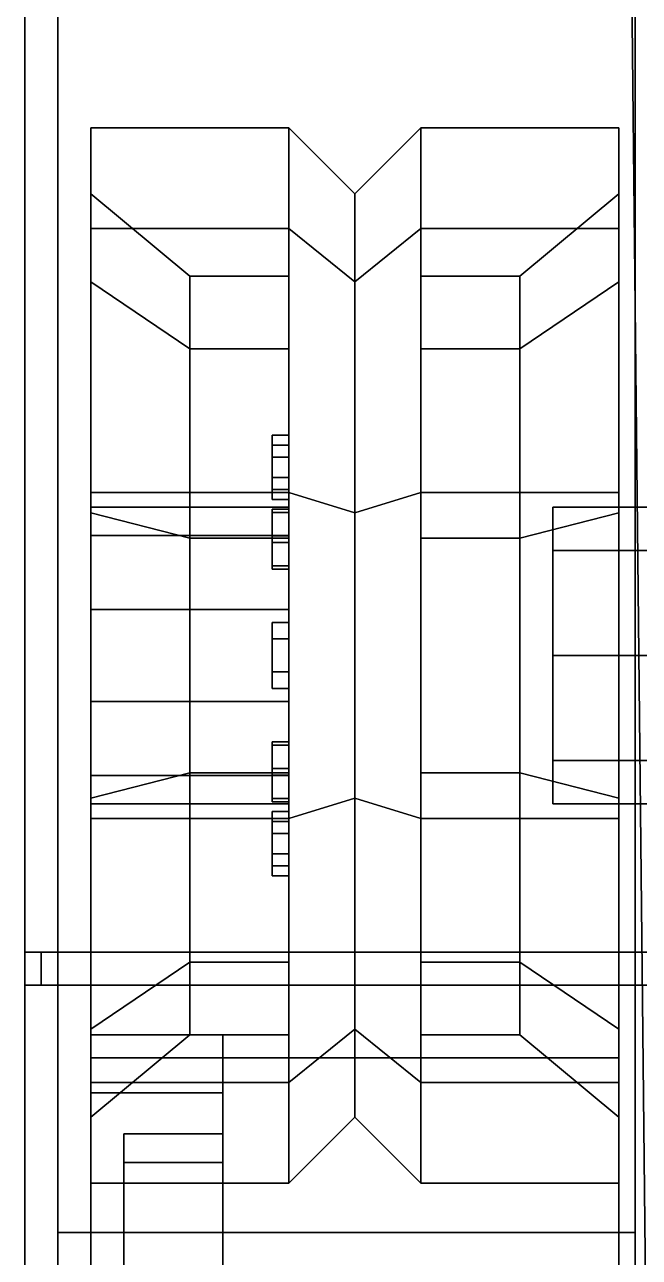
# Model space of a CAD drawing. Header units: millimetres. Extents: x -1.42 to 1.42, y -2.5 to 7.36.
# Drawn here: x -1.42 to -1.047, y -1.055 to -0.307 of the extents above; entities that cross this region are included whole.
import ezdxf

# ---------------------------------------------------------------- set-up
doc = ezdxf.new("R2010")
doc.units = ezdxf.units.MM
doc.header["$MEASUREMENT"] = 0
for name, color, linetype in [('f2', 5, 'Continuous'), ('suspension', 5, 'Continuous'), ('tracks', 3, 'Continuous'), ('wheels', 2, 'Continuous')]:
    doc.layers.add(name, color=color, linetype=linetype)

msp = doc.modelspace()

# ---------------------------------------------------------------- linework, layer by layer
for points in [[(-0.9312844036697263, -2.35, 0.9500000000000001), (-1.060000000000001, 0.46, 1.56), (-1.022311973888157, 1.759872765340634, 1.381391528426478), (-0.9312844036697259, 1.79, 0.9500000000000001)], [(-1.060000000000001, 0.46, 1.56), (-0.66, -0.65, 1.56), (0.66, -0.65, 1.56), (1.060000000000001, 0.46, 1.56)], [(-1.060000000000001, 0.46, 1.56), (-0.9312844036697259, -2.35, 0.9500000000000001), (-0.9908256233287808, -2.350000000000001, 1.232173606210303), (-1.041009174311928, -1.339999999999999, 1.47)], [(-1.060000000000001, 0.46, 1.56), (-1.041009174311928, -1.339999999999999, 1.47), (-0.67, -1.34, 1.56)], [(-1.06000000000007, 0.4599999999999306, 1.56), (-0.6700000000000013, -1.340000000000033, 1.559999999999991), (-0.66, -1.3, 1.56), (-0.66, -0.6500000000000011, 1.56)]]:
    msp.add_3dface(points)
at = {"layer": 'f2'}
for points in [[(-1.42, 2.18, 1.27), (-1.42, -2.140000000000001, 1.27), (-1.42, -2.12, 1.23), (-1.42, 2.16, 1.23)], [(-0.9988073394495441, -0.2599999999999999, 1.27), (-0.9988073394495423, -0.8699999999999999, 1.27), (-1.420000000000001, -0.8699999999999999, 1.27), (-1.42, -0.2600000000000001, 1.27)], [(-1.41, -0.8900000000000001, 1.29), (-1.42, -0.8900000000000001, 1.27), (-1.42, -0.8699999999999999, 1.27), (-1.41, -0.8699999999999999, 1.29)], [(-1.41, -0.8699999999999999, 1.29), (-1.42, -0.8699999999999999, 1.27), (-0.9988073394495423, -0.8699999999999999, 1.27), (-1.022018348623857, -0.8699999999999997, 1.38)], [(-1.022018348623857, -0.8699999999999997, 1.38), (-1.022018348623857, -0.8900000000000001, 1.38), (-1.41, -0.8900000000000001, 1.29), (-1.41, -0.8699999999999999, 1.29)], [(-0.9988073394495441, -0.8899999999999999, 1.27), (-0.9988073394495423, -1.51, 1.27), (-1.420000000000001, -1.51, 1.27), (-1.42, -0.8900000000000001, 1.27)], [(-1.022018348623857, -0.8900000000000001, 1.38), (-0.9988073394495441, -0.8899999999999999, 1.27), (-1.42, -0.8900000000000001, 1.27), (-1.41, -0.8900000000000001, 1.29)]]:
    msp.add_3dface(points, dxfattribs=at)
at = {"layer": 'suspension'}
for points in [[(-1.03, -0.5999999999999993, 0.3999999999999999), (-1.03, -0.6263603896932103, 0.3363603896932106), (-1.099999999999999, -0.6263603896932103, 0.3363603896932106), (-1.099999999999999, -0.5999999999999993, 0.3999999999999999)], [(-1.03, -0.6263603896932103, 0.4636396103067892), (-1.03, -0.5999999999999993, 0.3999999999999999), (-1.099999999999999, -0.5999999999999993, 0.3999999999999999), (-1.099999999999999, -0.6263603896932103, 0.4636396103067892)], [(-1.03, -0.6263603896932103, 0.3363603896932108), (-0.9799999999999993, -0.6899999999999996, 0.3099999999999999), (-1.099999999999999, -0.6899999999999996, 0.3099999999999999), (-1.099999999999999, -0.6263603896932103, 0.3363603896932106)], [(-1.03, -0.6899999999999996, 0.49), (-1.03, -0.6263603896932103, 0.4636396103067892), (-1.099999999999999, -0.6263603896932103, 0.4636396103067892), (-1.099999999999999, -0.6899999999999996, 0.4899999999999999)], [(-0.9799999999999993, -0.6899999999999996, 0.3099999999999999), (-0.9799999999999994, -0.7536396103067889, 0.3363603896932106), (-1.099999999999999, -0.7536396103067889, 0.3363603896932106), (-1.099999999999999, -0.6899999999999996, 0.3099999999999999)], [(-0.9799999999999994, -0.7536396103067889, 0.4636396103067892), (-1.03, -0.6899999999999996, 0.49), (-1.099999999999999, -0.6899999999999996, 0.4899999999999999), (-1.099999999999999, -0.7536396103067889, 0.4636396103067892)], [(-0.9799999999999994, -0.7536396103067889, 0.3363603896932106), (-0.9799999999999994, -0.7799999999999999, 0.3999999999999999), (-1.099999999999999, -0.7799999999999999, 0.3999999999999999), (-1.099999999999999, -0.7536396103067889, 0.3363603896932106)], [(-0.9799999999999994, -0.7799999999999999, 0.3999999999999999), (-0.9799999999999994, -0.7536396103067889, 0.4636396103067892), (-1.099999999999999, -0.7536396103067889, 0.4636396103067892), (-1.099999999999999, -0.7799999999999999, 0.3999999999999999)]]:
    msp.add_3dface(points, dxfattribs=at)
at = {"layer": 'tracks'}
for points in [[(-1.4, 1.5, -0.02000000000000002), (-1.4, -1.48, -0.02000000000000002), (-1.4, -1.46, 0.07999999999999996), (-1.4, 1.47, 0.07999999999999996)], [(-1.05, -1.46, 0.07999999999999996), (-1.05, -1.48, -0.02000000000000002), (-1.05, 1.5, -0.02000000000000002), (-1.05, 1.47, 0.07999999999999996)], [(-1.4, 1.47, 0.07999999999999996), (-1.4, -1.46, 0.07999999999999996), (-1.05, -1.46, 0.07999999999999996), (-1.05, 1.47, 0.07999999999999996)], [(-1.4, 1.07, 1.2), (-1.400000000000001, -1.04, 1.2), (-1.05, -1.04, 1.2), (-1.05, 1.07, 1.2)], [(-1.400000000000001, -1.04, 1.1), (-1.400000000000001, -1.04, 1.2), (-1.4, 1.07, 1.2), (-1.4, 1.07, 1.1)], [(-1.05, 1.07, 1.1), (-1.05, -1.04, 1.1), (-1.400000000000001, -1.04, 1.1), (-1.4, 1.07, 1.1)], [(-1.05, 1.07, 1.2), (-1.05, -1.04, 1.2), (-1.05, -1.04, 1.1), (-1.05, 1.07, 1.1)], [(-1.05, -1.04, 1.1), (-1.05, -2.14, 1.02), (-1.400000000000001, -2.14, 1.02), (-1.4, -1.04, 1.1)], [(-1.400000000000001, -2.14, 1.02), (-1.400000000000001, -2.17, 1.12), (-1.4, -1.04, 1.2), (-1.4, -1.04, 1.1)], [(-1.4, -1.04, 1.2), (-1.400000000000001, -2.17, 1.12), (-1.05, -2.17, 1.12), (-1.05, -1.04, 1.2)], [(-1.05, -1.04, 1.2), (-1.05, -2.17, 1.12), (-1.05, -2.14, 1.02), (-1.05, -1.04, 1.1)]]:
    msp.add_3dface(points, dxfattribs=at)
at = {"layer": 'wheels'}
for points in [[(-1.26, -0.4311145618000168, 0.5880912807335914), (-1.26, -0.37, 0.4000000000000001), (-1.38, -0.37, 0.4000000000000001), (-1.38, -0.4311145618000168, 0.5880912807335914)], [(-1.38, -0.4311145618000168, 0.5880912807335916), (-1.38, -0.37, 0.4000000000000001), (-1.38, -0.4099999999999998, 0.4000000000000001), (-1.38, -0.4634752415750146, 0.5645798706418925)], [(-1.26, -0.37, 0.4000000000000001), (-1.26, -0.4311145618000168, 0.2119087192664086), (-1.38, -0.4311145618000168, 0.2119087192664086), (-1.38, -0.37, 0.4000000000000001)], [(-1.38, -0.3699999999999998, 0.4000000000000001), (-1.38, -0.4311145618000166, 0.2119087192664089), (-1.38, -0.4634752415750144, 0.2354201293581075), (-1.38, -0.41, 0.4000000000000001)], [(-1.26, -0.3699999999999998, 0.4), (-1.26, -0.4311145618000166, 0.5880912807335914), (-1.22, -0.4634752415750146, 0.5645798706418925), (-1.22, -0.4099999999999998, 0.4)], [(-1.26, -0.4311145618000166, 0.2119087192664085), (-1.26, -0.3699999999999998, 0.4), (-1.22, -0.4099999999999998, 0.4), (-1.22, -0.4634752415750146, 0.2354201293581075)], [(-1.179999999999999, -0.4311145618000168, 0.5880912807335914), (-1.179999999999999, -0.37, 0.4000000000000001), (-1.22, -0.41, 0.4000000000000001), (-1.22, -0.4634752415750149, 0.5645798706418925)], [(-1.179999999999999, -0.37, 0.4000000000000001), (-1.179999999999999, -0.4311145618000168, 0.2119087192664086), (-1.22, -0.4634752415750149, 0.2354201293581076), (-1.22, -0.41, 0.4000000000000001)], [(-1.18, -0.37, 0.4), (-1.18, -0.4311145618000168, 0.5880912807335914), (-1.06, -0.4311145618000168, 0.5880912807335914), (-1.06, -0.37, 0.4)], [(-1.18, -0.4311145618000168, 0.2119087192664085), (-1.18, -0.37, 0.4), (-1.06, -0.37, 0.4), (-1.06, -0.4311145618000168, 0.2119087192664085)], [(-1.06, -0.3699999999999998, 0.3999999999999992), (-1.06, -0.4311145618000164, 0.5880912807335907), (-1.06, -0.4634752415750144, 0.5645798706418921), (-1.06, -0.4099999999999998, 0.3999999999999995)], [(-1.06, -0.4311145618000171, 0.2119087192664081), (-1.06, -0.37, 0.3999999999999996), (-1.06, -0.41, 0.3999999999999996), (-1.06, -0.4634752415750151, 0.2354201293581074)], [(-1.38, -0.4634752415750149, 0.5645798706418925), (-1.38, -0.41, 0.4000000000000001), (-1.32, -0.4600000000000001, 0.4000000000000001), (-1.32, -0.5039260912937621, 0.5351906080272688)], [(-1.38, -0.41, 0.4000000000000001), (-1.38, -0.4634752415750149, 0.2354201293581075), (-1.32, -0.5039260912937621, 0.2648093919727312), (-1.32, -0.4600000000000001, 0.4000000000000001)], [(-1.06, -0.41, 0.4), (-1.06, -0.4634752415750149, 0.5645798706418925), (-1.12, -0.5039260912937621, 0.5351906080272688), (-1.12, -0.4600000000000001, 0.4)], [(-1.06, -0.4634752415750149, 0.2354201293581075), (-1.06, -0.41, 0.4), (-1.12, -0.4600000000000001, 0.4), (-1.12, -0.5039260912937621, 0.2648093919727311)], [(-1.26, -0.4311145618000168, 0.2119087192664086), (-1.26, -0.5911145618000168, 0.09566191478555092), (-1.38, -0.5911145618000168, 0.09566191478555092), (-1.38, -0.4311145618000168, 0.2119087192664086)], [(-1.38, -0.4311145618000164, 0.2119087192664086), (-1.38, -0.5911145618000163, 0.09566191478555086), (-1.38, -0.6034752415750143, 0.1337041754373569), (-1.38, -0.4634752415750144, 0.2354201293581075)], [(-1.26, -0.591114561800017, 0.7043380852144492), (-1.26, -0.4311145618000168, 0.5880912807335914), (-1.38, -0.4311145618000168, 0.5880912807335914), (-1.38, -0.591114561800017, 0.7043380852144492)], [(-1.38, -0.591114561800017, 0.7043380852144494), (-1.38, -0.4311145618000171, 0.5880912807335916), (-1.38, -0.4634752415750146, 0.5645798706418927), (-1.38, -0.6034752415750148, 0.6662958245626432)], [(-1.26, -0.5911145618000168, 0.09566191478555086), (-1.26, -0.4311145618000166, 0.2119087192664085), (-1.22, -0.4634752415750146, 0.2354201293581075), (-1.22, -0.6034752415750145, 0.133704175437357)], [(-1.26, -0.4311145618000166, 0.5880912807335914), (-1.26, -0.5911145618000165, 0.7043380852144492), (-1.22, -0.6034752415750145, 0.666295824562643), (-1.22, -0.4634752415750146, 0.5645798706418925)], [(-1.179999999999999, -0.4311145618000168, 0.2119087192664086), (-1.179999999999999, -0.5911145618000168, 0.09566191478555092), (-1.22, -0.6034752415750148, 0.133704175437357), (-1.22, -0.4634752415750149, 0.2354201293581076)], [(-1.179999999999999, -0.591114561800017, 0.7043380852144492), (-1.179999999999999, -0.4311145618000168, 0.5880912807335914), (-1.22, -0.4634752415750149, 0.5645798706418925), (-1.22, -0.6034752415750148, 0.6662958245626431)], [(-1.18, -0.591114561800017, 0.09566191478555086), (-1.18, -0.4311145618000168, 0.2119087192664085), (-1.06, -0.4311145618000168, 0.2119087192664085), (-1.06, -0.591114561800017, 0.09566191478555086)], [(-1.18, -0.4311145618000168, 0.5880912807335914), (-1.18, -0.5911145618000168, 0.7043380852144492), (-1.06, -0.5911145618000168, 0.7043380852144492), (-1.06, -0.4311145618000168, 0.5880912807335914)], [(-1.06, -0.5911145618000172, 0.09566191478555075), (-1.06, -0.4311145618000171, 0.2119087192664084), (-1.06, -0.4634752415750149, 0.2354201293581074), (-1.06, -0.6034752415750152, 0.133704175437357)], [(-1.06, -0.4311145618000166, 0.5880912807335911), (-1.06, -0.5911145618000163, 0.7043380852144491), (-1.06, -0.6034752415750141, 0.666295824562643), (-1.06, -0.4634752415750144, 0.5645798706418922)], [(-1.38, -0.4634752415750149, 0.2354201293581075), (-1.38, -0.6034752415750148, 0.133704175437357), (-1.32, -0.6189260912937621, 0.1812570012521146), (-1.32, -0.5039260912937621, 0.2648093919727312)], [(-1.38, -0.6034752415750148, 0.6662958245626431), (-1.38, -0.4634752415750149, 0.5645798706418925), (-1.32, -0.5039260912937621, 0.5351906080272688), (-1.32, -0.6189260912937621, 0.6187429987478854)], [(-1.26, -0.5039260912937616, 0.2648093919727312), (-1.26, -0.4599999999999999, 0.4), (-1.32, -0.4599999999999999, 0.4), (-1.32, -0.5039260912937616, 0.2648093919727312)], [(-1.26, -0.4599999999999999, 0.4), (-1.26, -0.5039260912937616, 0.5351906080272688), (-1.32, -0.5039260912937616, 0.5351906080272688), (-1.32, -0.4599999999999999, 0.4)], [(-1.26, -0.6171884705062546, 0.3470993272936773), (-1.26, -0.6, 0.4000000000000001), (-1.26, -0.4600000000000001, 0.3999999999999997), (-1.26, -0.5039260912937621, 0.2648093919727306)], [(-1.26, -0.6, 0.4000000000000001), (-1.26, -0.6171884705062548, 0.4529006727063227), (-1.26, -0.5039260912937619, 0.5351906080272686), (-1.26, -0.4599999999999999, 0.3999999999999997)], [(-1.18, -0.6, 0.4), (-1.18, -0.6171884705062548, 0.3470993272936774), (-1.18, -0.5039260912937621, 0.2648093919727313), (-1.18, -0.4599999999999999, 0.4000000000000002)], [(-1.18, -0.4600000000000003, 0.4), (-1.18, -0.5039260912937621, 0.2648093919727312), (-1.12, -0.5039260912937621, 0.2648093919727312), (-1.12, -0.4600000000000003, 0.4)], [(-1.18, -0.6171884705062546, 0.4529006727063223), (-1.18, -0.6, 0.3999999999999997), (-1.18, -0.4599999999999999, 0.3999999999999999), (-1.18, -0.5039260912937619, 0.5351906080272688)], [(-1.18, -0.5039260912937621, 0.5351906080272689), (-1.18, -0.4600000000000003, 0.4), (-1.12, -0.4600000000000003, 0.4), (-1.12, -0.5039260912937621, 0.5351906080272689)], [(-1.06, -0.6034752415750148, 0.1337041754373569), (-1.06, -0.4634752415750149, 0.2354201293581075), (-1.12, -0.5039260912937621, 0.2648093919727311), (-1.12, -0.6189260912937623, 0.1812570012521146)], [(-1.06, -0.4634752415750149, 0.5645798706418925), (-1.06, -0.6034752415750148, 0.666295824562643), (-1.12, -0.6189260912937621, 0.6187429987478854), (-1.12, -0.5039260912937621, 0.5351906080272688)], [(-1.26, -0.6189260912937619, 0.1812570012521146), (-1.26, -0.5039260912937616, 0.2648093919727312), (-1.32, -0.5039260912937616, 0.2648093919727312), (-1.32, -0.6189260912937619, 0.1812570012521146)], [(-1.26, -0.5039260912937616, 0.5351906080272688), (-1.26, -0.6189260912937619, 0.6187429987478854), (-1.32, -0.6189260912937619, 0.6187429987478854), (-1.32, -0.5039260912937616, 0.5351906080272688)], [(-1.26, -0.6621884705062545, 0.3144049135334361), (-1.26, -0.6171884705062544, 0.3470993272936775), (-1.26, -0.5039260912937621, 0.2648093919727308), (-1.26, -0.6189260912937621, 0.1812570012521144)], [(-1.26, -0.6171884705062548, 0.4529006727063227), (-1.26, -0.6621884705062547, 0.485595086466564), (-1.26, -0.6189260912937619, 0.6187429987478853), (-1.26, -0.5039260912937616, 0.5351906080272687)], [(-1.18, -0.617188470506255, 0.3470993272936775), (-1.18, -0.662188470506255, 0.3144049135334362), (-1.18, -0.6189260912937621, 0.1812570012521149), (-1.18, -0.5039260912937619, 0.2648093919727313)], [(-1.18, -0.5039260912937621, 0.2648093919727312), (-1.18, -0.6189260912937623, 0.1812570012521146), (-1.12, -0.6189260912937623, 0.1812570012521146), (-1.12, -0.5039260912937621, 0.2648093919727312)], [(-1.18, -0.6621884705062547, 0.4855950864665638), (-1.18, -0.6171884705062544, 0.4529006727063224), (-1.18, -0.5039260912937621, 0.5351906080272687), (-1.18, -0.6189260912937623, 0.6187429987478855)], [(-1.18, -0.6189260912937623, 0.6187429987478854), (-1.18, -0.5039260912937621, 0.5351906080272689), (-1.12, -0.5039260912937621, 0.5351906080272689), (-1.12, -0.6189260912937623, 0.6187429987478854)], [(-1.27, -0.5563102660299054, 0.3670761944913614), (-1.27, -0.5624906059174043, 0.3480550641654585), (-1.27, -0.5820535579320806, 0.3438968303491032), (-1.27, -0.5696928781570826, 0.3819390910009095)], [(-1.26, -0.5696928781570826, 0.3819390910009095), (-1.26, -0.5563102660299054, 0.3670761944913614), (-1.27, -0.5563102660299054, 0.3670761944913614), (-1.27, -0.5696928781570826, 0.3819390910009095)], [(-1.26, -0.5563102660299054, 0.3670761944913614), (-1.26, -0.5624906059174043, 0.3480550641654585), (-1.27, -0.5624906059174043, 0.3480550641654585), (-1.27, -0.5563102660299054, 0.3670761944913614)], [(-1.27, -0.5624906059174045, 0.4519449358345415), (-1.27, -0.5563102660299054, 0.4329238055086386), (-1.27, -0.5696928781570826, 0.4180609089990908), (-1.27, -0.5820535579320806, 0.4561031696508968)], [(-1.26, -0.5563102660299054, 0.4329238055086386), (-1.26, -0.5696928781570826, 0.4180609089990908), (-1.27, -0.5696928781570826, 0.4180609089990908), (-1.27, -0.5563102660299054, 0.4329238055086386)], [(-1.26, -0.5624906059174045, 0.4519449358345415), (-1.26, -0.5563102660299054, 0.4329238055086386), (-1.27, -0.5563102660299054, 0.4329238055086386), (-1.27, -0.5624906059174045, 0.4519449358345415)], [(-1.26, -0.5624906059174043, 0.3480550641654585), (-1.26, -0.5820535579320806, 0.3438968303491032), (-1.27, -0.5820535579320806, 0.3438968303491032), (-1.27, -0.5624906059174043, 0.3480550641654585)], [(-1.26, -0.5820535579320806, 0.4561031696508968), (-1.26, -0.5624906059174045, 0.4519449358345415), (-1.27, -0.5624906059174045, 0.4519449358345415), (-1.27, -0.5820535579320806, 0.4561031696508968)], [(-1.27, -0.5696928781570826, 0.3819390910009095), (-1.27, -0.5820535579320806, 0.3438968303491032), (-1.27, -0.5954361700592575, 0.3587597268586511), (-1.27, -0.5892558301717586, 0.377780857184554)], [(-1.27, -0.5820535579320806, 0.4561031696508968), (-1.27, -0.5696928781570826, 0.4180609089990908), (-1.27, -0.5892558301717589, 0.4222191428154458), (-1.27, -0.5954361700592578, 0.4412402731413489)], [(-1.26, -0.5696928781570826, 0.4180609089990908), (-1.26, -0.5892558301717589, 0.4222191428154458), (-1.27, -0.5892558301717589, 0.4222191428154458), (-1.27, -0.5696928781570826, 0.4180609089990908)], [(-1.26, -0.5892558301717586, 0.377780857184554), (-1.26, -0.5696928781570826, 0.3819390910009095), (-1.27, -0.5696928781570826, 0.3819390910009095), (-1.27, -0.5892558301717586, 0.377780857184554)], [(-1.26, -0.5820535579320806, 0.3438968303491032), (-1.26, -0.5954361700592575, 0.3587597268586511), (-1.27, -0.5954361700592575, 0.3587597268586511), (-1.27, -0.5820535579320806, 0.3438968303491032)], [(-1.26, -0.5954361700592578, 0.4412402731413489), (-1.26, -0.5820535579320806, 0.4561031696508968), (-1.27, -0.5820535579320806, 0.4561031696508968), (-1.27, -0.5954361700592578, 0.4412402731413489)], [(-1.26, -0.5954361700592575, 0.3587597268586511), (-1.26, -0.5892558301717586, 0.377780857184554), (-1.27, -0.5892558301717586, 0.377780857184554), (-1.27, -0.5954361700592575, 0.3587597268586511)], [(-1.26, -0.5892558301717589, 0.4222191428154458), (-1.26, -0.5954361700592578, 0.4412402731413489), (-1.27, -0.5954361700592578, 0.4412402731413489), (-1.27, -0.5892558301717589, 0.4222191428154458)], [(-1.26, -0.5911145618000168, 0.09566191478555092), (-1.26, -0.7888854381999831, 0.09566191478555086), (-1.38, -0.7888854381999831, 0.09566191478555086), (-1.38, -0.5911145618000168, 0.09566191478555092)], [(-1.38, -0.5911145618000168, 0.09566191478555097), (-1.38, -0.7888854381999831, 0.09566191478555086), (-1.38, -0.7765247584249854, 0.1337041754373569), (-1.38, -0.6034752415750148, 0.1337041754373571)], [(-1.26, -0.7888854381999834, 0.7043380852144492), (-1.26, -0.591114561800017, 0.7043380852144492), (-1.38, -0.591114561800017, 0.7043380852144492), (-1.38, -0.7888854381999834, 0.7043380852144492)], [(-1.38, -0.7888854381999834, 0.7043380852144492), (-1.38, -0.591114561800017, 0.7043380852144492), (-1.38, -0.6034752415750148, 0.6662958245626431), (-1.38, -0.7765247584249854, 0.666295824562643)], [(-1.26, -0.7888854381999831, 0.09566191478555092), (-1.26, -0.5911145618000168, 0.09566191478555086), (-1.22, -0.6034752415750145, 0.133704175437357), (-1.22, -0.7765247584249851, 0.133704175437357)], [(-1.26, -0.5911145618000165, 0.7043380852144492), (-1.26, -0.7888854381999829, 0.7043380852144492), (-1.22, -0.7765247584249851, 0.6662958245626431), (-1.22, -0.6034752415750145, 0.666295824562643)], [(-1.179999999999999, -0.5911145618000168, 0.09566191478555092), (-1.179999999999999, -0.7888854381999831, 0.09566191478555086), (-1.22, -0.7765247584249854, 0.133704175437357), (-1.22, -0.6034752415750148, 0.133704175437357)], [(-1.179999999999999, -0.7888854381999834, 0.7043380852144492), (-1.179999999999999, -0.591114561800017, 0.7043380852144492), (-1.22, -0.6034752415750148, 0.6662958245626431), (-1.22, -0.7765247584249854, 0.666295824562643)], [(-1.18, -0.7888854381999829, 0.09566191478555097), (-1.18, -0.5911145618000168, 0.09566191478555086), (-1.06, -0.5911145618000168, 0.09566191478555086), (-1.06, -0.7888854381999829, 0.09566191478555097)], [(-1.18, -0.5911145618000163, 0.7043380852144492), (-1.18, -0.7888854381999829, 0.7043380852144492), (-1.06, -0.7888854381999829, 0.7043380852144492), (-1.06, -0.5911145618000163, 0.7043380852144492)], [(-1.06, -0.7888854381999829, 0.09566191478555097), (-1.06, -0.5911145618000168, 0.09566191478555086), (-1.06, -0.6034752415750141, 0.1337041754373569), (-1.06, -0.7765247584249847, 0.1337041754373571)], [(-1.06, -0.5911145618000163, 0.7043380852144492), (-1.06, -0.7888854381999829, 0.7043380852144492), (-1.06, -0.7765247584249847, 0.6662958245626431), (-1.06, -0.6034752415750141, 0.666295824562643)], [(-1.26, -0.6, 0.4), (-1.26, -0.6171884705062548, 0.3470993272936774), (-1.38, -0.6171884705062548, 0.3470993272936774), (-1.38, -0.6, 0.4)], [(-1.38, -0.7178115294937454, 0.4855950864665639), (-1.38, -0.6, 0.3999999999999998), (-1.38, -0.6171884705062548, 0.3470993272936774), (-1.38, -0.7628115294937453, 0.4529006727063226)], [(-1.26, -0.6171884705062548, 0.4529006727063226), (-1.26, -0.6, 0.4), (-1.38, -0.6, 0.4), (-1.38, -0.6171884705062548, 0.4529006727063226)], [(-1.38, -0.6621884705062547, 0.4855950864665637), (-1.38, -0.6171884705062548, 0.4529006727063224), (-1.38, -0.6, 0.4), (-1.38, -0.7178115294937454, 0.4855950864665639)], [(-1.38, -0.6034752415750148, 0.133704175437357), (-1.38, -0.7765247584249854, 0.1337041754373569), (-1.32, -0.7610739087062378, 0.1812570012521146), (-1.32, -0.6189260912937621, 0.1812570012521146)], [(-1.38, -0.7765247584249854, 0.666295824562643), (-1.38, -0.6034752415750148, 0.6662958245626431), (-1.32, -0.6189260912937621, 0.6187429987478854), (-1.32, -0.761073908706238, 0.6187429987478854)], [(-1.27, -0.6011948605720511, 0.2947832278134903), (-1.27, -0.61737520045955, 0.2830275227676409), (-1.27, -0.6356461096124019, 0.2911622556291569), (-1.27, -0.6032854298374041, 0.3146736657208558)], [(-1.26, -0.6011948605720511, 0.2947832278134903), (-1.26, -0.61737520045955, 0.2830275227676409), (-1.27, -0.61737520045955, 0.2830275227676409), (-1.27, -0.6011948605720511, 0.2947832278134903)], [(-1.26, -0.6032854298374041, 0.3146736657208558), (-1.26, -0.6011948605720511, 0.2947832278134903), (-1.27, -0.6011948605720511, 0.2947832278134903), (-1.27, -0.6032854298374041, 0.3146736657208558)], [(-1.27, -0.6173752004595502, 0.5169724772323594), (-1.27, -0.6011948605720513, 0.5052167721865097), (-1.27, -0.6032854298374043, 0.4853263342791443), (-1.27, -0.6356461096124021, 0.5088377443708434)], [(-1.26, -0.6011948605720513, 0.5052167721865097), (-1.26, -0.6032854298374043, 0.4853263342791443), (-1.27, -0.6032854298374043, 0.4853263342791443), (-1.27, -0.6011948605720513, 0.5052167721865097)], [(-1.26, -0.6173752004595502, 0.5169724772323594), (-1.26, -0.6011948605720513, 0.5052167721865097), (-1.27, -0.6011948605720513, 0.5052167721865097), (-1.27, -0.6173752004595502, 0.5169724772323594)], [(-1.27, -0.6032854298374041, 0.3146736657208558), (-1.27, -0.6356461096124019, 0.2911622556291569), (-1.27, -0.6377366788777551, 0.3110526935365223), (-1.27, -0.6215563389902562, 0.3228083985823718)], [(-1.26, -0.6215563389902562, 0.3228083985823718), (-1.26, -0.6032854298374041, 0.3146736657208558), (-1.27, -0.6032854298374041, 0.3146736657208558), (-1.27, -0.6215563389902562, 0.3228083985823718)], [(-1.27, -0.6356461096124021, 0.5088377443708434), (-1.27, -0.6032854298374043, 0.4853263342791443), (-1.27, -0.6215563389902564, 0.4771916014176283), (-1.27, -0.6377366788777553, 0.4889473064634779)], [(-1.26, -0.6032854298374043, 0.4853263342791443), (-1.26, -0.6215563389902564, 0.4771916014176283), (-1.27, -0.6215563389902564, 0.4771916014176283), (-1.27, -0.6032854298374043, 0.4853263342791443)], [(-1.06, -0.7765247584249847, 0.133704175437357), (-1.06, -0.6034752415750141, 0.1337041754373569), (-1.12, -0.6189260912937619, 0.1812570012521146), (-1.12, -0.7610739087062374, 0.1812570012521146)], [(-1.06, -0.6034752415750141, 0.666295824562643), (-1.06, -0.7765247584249847, 0.6662958245626431), (-1.12, -0.7610739087062374, 0.6187429987478854), (-1.12, -0.6189260912937614, 0.6187429987478854)], [(-1.38, -0.7628115294937453, 0.4529006727063226), (-1.38, -0.6171884705062548, 0.3470993272936774), (-1.38, -0.6621884705062547, 0.3144049135334363), (-1.38, -0.7800000000000001, 0.4000000000000002)], [(-1.26, -0.6171884705062548, 0.3470993272936774), (-1.26, -0.6621884705062547, 0.3144049135334362), (-1.38, -0.6621884705062547, 0.3144049135334362), (-1.38, -0.6171884705062548, 0.3470993272936774)], [(-1.26, -0.6621884705062547, 0.4855950864665639), (-1.26, -0.6171884705062548, 0.4529006727063226), (-1.38, -0.6171884705062548, 0.4529006727063226), (-1.38, -0.6621884705062547, 0.4855950864665639)], [(-1.26, -0.7610739087062378, 0.1812570012521146), (-1.26, -0.6189260912937619, 0.1812570012521146), (-1.32, -0.6189260912937619, 0.1812570012521146), (-1.32, -0.7610739087062378, 0.1812570012521146)], [(-1.26, -0.6189260912937619, 0.6187429987478854), (-1.26, -0.7610739087062378, 0.6187429987478854), (-1.32, -0.7610739087062378, 0.6187429987478854), (-1.32, -0.6189260912937619, 0.6187429987478854)], [(-1.26, -0.61737520045955, 0.2830275227676409), (-1.26, -0.6356461096124019, 0.2911622556291569), (-1.27, -0.6356461096124019, 0.2911622556291569), (-1.27, -0.61737520045955, 0.2830275227676409)], [(-1.26, -0.6356461096124021, 0.5088377443708434), (-1.26, -0.6173752004595502, 0.5169724772323594), (-1.27, -0.6173752004595502, 0.5169724772323594), (-1.27, -0.6356461096124021, 0.5088377443708434)], [(-1.26, -0.7178115294937456, 0.3144049135334362), (-1.26, -0.662188470506255, 0.3144049135334363), (-1.26, -0.6189260912937625, 0.1812570012521147), (-1.26, -0.7610739087062385, 0.1812570012521146)], [(-1.26, -0.6621884705062547, 0.4855950864665639), (-1.26, -0.7178115294937454, 0.4855950864665639), (-1.26, -0.7610739087062376, 0.6187429987478854), (-1.26, -0.6189260912937616, 0.6187429987478854)], [(-1.18, -0.6189260912937619, 0.1812570012521146), (-1.18, -0.7610739087062378, 0.1812570012521146), (-1.12, -0.7610739087062378, 0.1812570012521146), (-1.12, -0.6189260912937619, 0.1812570012521146)], [(-1.18, -0.7610739087062378, 0.6187429987478854), (-1.18, -0.6189260912937619, 0.6187429987478854), (-1.12, -0.6189260912937619, 0.6187429987478854), (-1.12, -0.7610739087062378, 0.6187429987478854)], [(-1.18, -0.662188470506255, 0.3144049135334362), (-1.18, -0.7178115294937456, 0.3144049135334361), (-1.18, -0.7610739087062378, 0.1812570012521146), (-1.18, -0.6189260912937619, 0.181257001252115)], [(-1.18, -0.7178115294937454, 0.485595086466564), (-1.18, -0.6621884705062545, 0.4855950864665637), (-1.18, -0.6189260912937623, 0.6187429987478854), (-1.18, -0.7610739087062378, 0.6187429987478854)], [(-1.26, -0.6377366788777551, 0.3110526935365223), (-1.26, -0.6215563389902562, 0.3228083985823718), (-1.27, -0.6215563389902562, 0.3228083985823718), (-1.27, -0.6377366788777551, 0.3110526935365223)], [(-1.26, -0.6215563389902564, 0.4771916014176283), (-1.26, -0.6377366788777553, 0.4889473064634779), (-1.27, -0.6377366788777553, 0.4889473064634779), (-1.27, -0.6215563389902564, 0.4771916014176283)], [(-1.26, -0.6356461096124019, 0.2911622556291569), (-1.26, -0.6377366788777551, 0.3110526935365223), (-1.27, -0.6377366788777551, 0.3110526935365223), (-1.27, -0.6356461096124019, 0.2911622556291569)], [(-1.26, -0.6377366788777553, 0.4889473064634779), (-1.26, -0.6356461096124021, 0.5088377443708434), (-1.27, -0.6356461096124021, 0.5088377443708434), (-1.27, -0.6377366788777553, 0.4889473064634779)], [(-1.38, -0.7800000000000001, 0.4000000000000002), (-1.38, -0.6621884705062547, 0.3144049135334362), (-1.38, -0.7178115294937454, 0.3144049135334362), (-1.38, -0.7628115294937453, 0.3470993272936774)], [(-1.26, -0.6621884705062547, 0.3144049135334362), (-1.26, -0.7178115294937454, 0.3144049135334362), (-1.38, -0.7178115294937454, 0.3144049135334362), (-1.38, -0.6621884705062547, 0.3144049135334362)], [(-1.26, -0.7178115294937454, 0.4855950864665639), (-1.26, -0.6621884705062547, 0.4855950864665639), (-1.38, -0.6621884705062547, 0.4855950864665639), (-1.38, -0.7178115294937454, 0.4855950864665639)], [(-1.27, -0.6700000000000003, 0.2800000000000001), (-1.27, -0.7100000000000003, 0.2800000000000001), (-1.27, -0.7000000000000003, 0.2973205080756889), (-1.27, -0.6800000000000003, 0.2973205080756889)], [(-1.27, -0.6800000000000003, 0.2626794919243114), (-1.27, -0.7000000000000003, 0.2626794919243114), (-1.27, -0.7100000000000003, 0.2800000000000001), (-1.27, -0.6700000000000003, 0.2800000000000001)], [(-1.26, -0.6800000000000003, 0.2973205080756889), (-1.26, -0.6700000000000003, 0.2800000000000001), (-1.27, -0.6700000000000003, 0.2800000000000001), (-1.27, -0.6800000000000003, 0.2973205080756889)], [(-1.26, -0.6700000000000003, 0.2800000000000001), (-1.26, -0.6800000000000003, 0.2626794919243114), (-1.27, -0.6800000000000003, 0.2626794919243114), (-1.27, -0.6700000000000003, 0.2800000000000001)], [(-1.26, -0.68, 0.5373205080756888), (-1.26, -0.67, 0.52), (-1.27, -0.67, 0.52), (-1.27, -0.68, 0.5373205080756888)], [(-1.26, -0.67, 0.52), (-1.26, -0.68, 0.5026794919243113), (-1.27, -0.68, 0.5026794919243113), (-1.27, -0.67, 0.52)], [(-1.27, -0.7000000000000001, 0.5373205080756888), (-1.27, -0.68, 0.5373205080756888), (-1.27, -0.67, 0.52), (-1.27, -0.7100000000000001, 0.52)], [(-1.27, -0.7100000000000001, 0.52), (-1.27, -0.67, 0.52), (-1.27, -0.68, 0.5026794919243113), (-1.27, -0.7000000000000001, 0.5026794919243113)], [(-1.26, -0.7000000000000003, 0.2973205080756889), (-1.26, -0.6800000000000003, 0.2973205080756889), (-1.27, -0.6800000000000003, 0.2973205080756889), (-1.27, -0.7000000000000003, 0.2973205080756889)], [(-1.26, -0.6800000000000003, 0.2626794919243114), (-1.26, -0.7000000000000003, 0.2626794919243114), (-1.27, -0.7000000000000003, 0.2626794919243114), (-1.27, -0.6800000000000003, 0.2626794919243114)], [(-1.26, -0.7000000000000001, 0.5373205080756888), (-1.26, -0.68, 0.5373205080756888), (-1.27, -0.68, 0.5373205080756888), (-1.27, -0.7000000000000001, 0.5373205080756888)], [(-1.26, -0.68, 0.5026794919243113), (-1.26, -0.7000000000000001, 0.5026794919243113), (-1.27, -0.7000000000000001, 0.5026794919243113), (-1.27, -0.68, 0.5026794919243113)], [(-1.26, -0.7100000000000003, 0.2800000000000001), (-1.26, -0.7000000000000003, 0.2973205080756889), (-1.27, -0.7000000000000003, 0.2973205080756889), (-1.27, -0.7100000000000003, 0.2800000000000001)], [(-1.26, -0.7000000000000003, 0.2626794919243114), (-1.26, -0.7100000000000003, 0.2800000000000001), (-1.27, -0.7100000000000003, 0.2800000000000001), (-1.27, -0.7000000000000003, 0.2626794919243114)], [(-1.26, -0.7100000000000001, 0.52), (-1.26, -0.7000000000000001, 0.5373205080756888), (-1.27, -0.7000000000000001, 0.5373205080756888), (-1.27, -0.7100000000000001, 0.52)], [(-1.26, -0.7000000000000001, 0.5026794919243113), (-1.26, -0.7100000000000001, 0.52), (-1.27, -0.7100000000000001, 0.52), (-1.27, -0.7000000000000001, 0.5026794919243113)], [(-1.26, -0.7178115294937454, 0.3144049135334362), (-1.26, -0.7628115294937453, 0.3470993272936774), (-1.38, -0.7628115294937453, 0.3470993272936774), (-1.38, -0.7178115294937454, 0.3144049135334362)], [(-1.26, -0.7628115294937453, 0.4529006727063226), (-1.26, -0.7178115294937454, 0.4855950864665639), (-1.38, -0.7178115294937454, 0.4855950864665639), (-1.38, -0.7628115294937453, 0.4529006727063226)], [(-1.26, -0.7628115294937451, 0.3470993272936775), (-1.26, -0.7178115294937452, 0.3144049135334362), (-1.26, -0.761073908706238, 0.1812570012521149), (-1.26, -0.8760739087062382, 0.2648093919727313)], [(-1.26, -0.7178115294937454, 0.4855950864665638), (-1.26, -0.7628115294937458, 0.4529006727063224), (-1.26, -0.876073908706238, 0.5351906080272687), (-1.26, -0.7610739087062378, 0.6187429987478855)], [(-1.18, -0.7178115294937456, 0.3144049135334361), (-1.18, -0.7628115294937458, 0.3470993272936775), (-1.18, -0.876073908706238, 0.2648093919727308), (-1.18, -0.761073908706238, 0.1812570012521144)], [(-1.18, -0.7628115294937453, 0.4529006727063227), (-1.18, -0.7178115294937454, 0.485595086466564), (-1.18, -0.7610739087062383, 0.6187429987478853), (-1.18, -0.8760739087062385, 0.5351906080272687)], [(-1.27, -0.7443538903875976, 0.2911622556291569), (-1.27, -0.7767145701625954, 0.3146736657208558), (-1.27, -0.7584436610097435, 0.3228083985823718), (-1.27, -0.7422633211222446, 0.3110526935365223)], [(-1.26, -0.7422633211222446, 0.3110526935365223), (-1.26, -0.7443538903875976, 0.2911622556291569), (-1.27, -0.7443538903875976, 0.2911622556291569), (-1.27, -0.7422633211222446, 0.3110526935365223)], [(-1.26, -0.7584436610097435, 0.3228083985823718), (-1.26, -0.7422633211222446, 0.3110526935365223), (-1.27, -0.7422633211222446, 0.3110526935365223), (-1.27, -0.7584436610097435, 0.3228083985823718)], [(-1.27, -0.7767145701625963, 0.4853263342791442), (-1.27, -0.744353890387598, 0.5088377443708431), (-1.27, -0.742263321122245, 0.4889473064634776), (-1.27, -0.7584436610097439, 0.4771916014176282)], [(-1.26, -0.742263321122245, 0.4889473064634776), (-1.26, -0.7584436610097439, 0.4771916014176282), (-1.27, -0.7584436610097439, 0.4771916014176282), (-1.27, -0.742263321122245, 0.4889473064634776)], [(-1.26, -0.744353890387598, 0.5088377443708431), (-1.26, -0.742263321122245, 0.4889473064634776), (-1.27, -0.742263321122245, 0.4889473064634776), (-1.27, -0.744353890387598, 0.5088377443708431)], [(-1.27, -0.7626247995404497, 0.2830275227676409), (-1.27, -0.7788051394279486, 0.2947832278134903), (-1.27, -0.7767145701625954, 0.3146736657208558), (-1.27, -0.7443538903875976, 0.2911622556291569)], [(-1.26, -0.7443538903875976, 0.2911622556291569), (-1.26, -0.7626247995404497, 0.2830275227676409), (-1.27, -0.7626247995404497, 0.2830275227676409), (-1.27, -0.7443538903875976, 0.2911622556291569)], [(-1.27, -0.7788051394279488, 0.5052167721865096), (-1.27, -0.7626247995404499, 0.5169724772323591), (-1.27, -0.744353890387598, 0.5088377443708431), (-1.27, -0.7767145701625963, 0.4853263342791442)], [(-1.26, -0.7626247995404499, 0.5169724772323591), (-1.26, -0.744353890387598, 0.5088377443708431), (-1.27, -0.744353890387598, 0.5088377443708431), (-1.27, -0.7626247995404499, 0.5169724772323591)], [(-1.38, -0.7765247584249854, 0.1337041754373569), (-1.38, -0.9165247584249853, 0.2354201293581075), (-1.32, -0.876073908706238, 0.2648093919727311), (-1.32, -0.7610739087062378, 0.1812570012521146)], [(-1.38, -0.9165247584249853, 0.5645798706418925), (-1.38, -0.7765247584249854, 0.666295824562643), (-1.32, -0.761073908706238, 0.6187429987478854), (-1.32, -0.876073908706238, 0.5351906080272688)], [(-1.26, -0.876073908706238, 0.2648093919727312), (-1.26, -0.7610739087062378, 0.1812570012521146), (-1.32, -0.7610739087062378, 0.1812570012521146), (-1.32, -0.876073908706238, 0.2648093919727312)], [(-1.26, -0.7610739087062378, 0.6187429987478854), (-1.26, -0.876073908706238, 0.5351906080272689), (-1.32, -0.876073908706238, 0.5351906080272689), (-1.32, -0.7610739087062378, 0.6187429987478854)], [(-1.26, -0.7767145701625954, 0.3146736657208558), (-1.26, -0.7584436610097435, 0.3228083985823718), (-1.27, -0.7584436610097435, 0.3228083985823718), (-1.27, -0.7767145701625954, 0.3146736657208558)], [(-1.26, -0.7584436610097439, 0.4771916014176282), (-1.26, -0.7767145701625963, 0.4853263342791442), (-1.27, -0.7767145701625963, 0.4853263342791442), (-1.27, -0.7584436610097439, 0.4771916014176282)], [(-1.18, -0.7610739087062383, 0.1812570012521146), (-1.18, -0.8760739087062385, 0.2648093919727312), (-1.12, -0.8760739087062385, 0.2648093919727312), (-1.12, -0.7610739087062383, 0.1812570012521146)], [(-1.18, -0.8760739087062385, 0.5351906080272688), (-1.18, -0.7610739087062383, 0.6187429987478854), (-1.12, -0.7610739087062383, 0.6187429987478854), (-1.12, -0.8760739087062385, 0.5351906080272688)], [(-1.06, -0.9165247584249853, 0.2354201293581075), (-1.06, -0.7765247584249854, 0.133704175437357), (-1.12, -0.761073908706238, 0.1812570012521146), (-1.12, -0.876073908706238, 0.2648093919727312)], [(-1.06, -0.7765247584249854, 0.6662958245626431), (-1.06, -0.9165247584249853, 0.5645798706418925), (-1.12, -0.876073908706238, 0.5351906080272688), (-1.12, -0.761073908706238, 0.6187429987478854)], [(-1.26, -0.7628115294937453, 0.3470993272936774), (-1.26, -0.7800000000000001, 0.4), (-1.38, -0.7800000000000001, 0.4), (-1.38, -0.7628115294937453, 0.3470993272936774)], [(-1.26, -0.7800000000000001, 0.4), (-1.26, -0.7628115294937453, 0.4529006727063226), (-1.38, -0.7628115294937453, 0.4529006727063226), (-1.38, -0.7800000000000001, 0.4)], [(-1.26, -0.7626247995404497, 0.2830275227676409), (-1.26, -0.7788051394279486, 0.2947832278134903), (-1.27, -0.7788051394279486, 0.2947832278134903), (-1.27, -0.7626247995404497, 0.2830275227676409)], [(-1.26, -0.7788051394279488, 0.5052167721865096), (-1.26, -0.7626247995404499, 0.5169724772323591), (-1.27, -0.7626247995404499, 0.5169724772323591), (-1.27, -0.7788051394279488, 0.5052167721865096)], [(-1.26, -0.7800000000000001, 0.4), (-1.26, -0.7628115294937453, 0.3470993272936774), (-1.26, -0.876073908706238, 0.2648093919727313), (-1.26, -0.9200000000000003, 0.4000000000000002)], [(-1.26, -0.7628115294937455, 0.4529006727063223), (-1.26, -0.7800000000000001, 0.3999999999999997), (-1.26, -0.9200000000000003, 0.3999999999999999), (-1.26, -0.8760739087062382, 0.5351906080272688)], [(-1.18, -0.7628115294937455, 0.3470993272936773), (-1.18, -0.7800000000000001, 0.4000000000000001), (-1.18, -0.92, 0.3999999999999997), (-1.18, -0.876073908706238, 0.2648093919727306)], [(-1.18, -0.7800000000000001, 0.4000000000000001), (-1.18, -0.7628115294937453, 0.4529006727063227), (-1.18, -0.8760739087062382, 0.5351906080272686), (-1.18, -0.9200000000000003, 0.3999999999999997)], [(-1.38, -0.7888854381999829, 0.09566191478555075), (-1.38, -0.9488854381999831, 0.2119087192664084), (-1.38, -0.9165247584249853, 0.2354201293581074), (-1.38, -0.7765247584249849, 0.133704175437357)], [(-1.38, -0.9488854381999835, 0.5880912807335911), (-1.38, -0.7888854381999838, 0.7043380852144491), (-1.38, -0.776524758424986, 0.666295824562643), (-1.38, -0.9165247584249857, 0.5645798706418922)], [(-1.26, -0.7788051394279486, 0.2947832278134903), (-1.26, -0.7767145701625954, 0.3146736657208558), (-1.27, -0.7767145701625954, 0.3146736657208558), (-1.27, -0.7788051394279486, 0.2947832278134903)], [(-1.26, -0.7767145701625963, 0.4853263342791442), (-1.26, -0.7788051394279488, 0.5052167721865096), (-1.27, -0.7788051394279488, 0.5052167721865096), (-1.27, -0.7767145701625963, 0.4853263342791442)], [(-1.26, -0.9488854381999831, 0.2119087192664086), (-1.26, -0.7888854381999831, 0.09566191478555092), (-1.22, -0.7765247584249851, 0.133704175437357), (-1.22, -0.916524758424985, 0.2354201293581076)], [(-1.26, -0.7888854381999829, 0.7043380852144492), (-1.26, -0.9488854381999831, 0.5880912807335914), (-1.22, -0.916524758424985, 0.5645798706418925), (-1.22, -0.7765247584249851, 0.6662958245626431)], [(-1.179999999999999, -0.7888854381999831, 0.09566191478555086), (-1.179999999999999, -0.9488854381999833, 0.2119087192664085), (-1.22, -0.9165247584249853, 0.2354201293581075), (-1.22, -0.7765247584249854, 0.133704175437357)], [(-1.179999999999999, -0.9488854381999833, 0.5880912807335914), (-1.179999999999999, -0.7888854381999834, 0.7043380852144492), (-1.22, -0.7765247584249854, 0.666295824562643), (-1.22, -0.9165247584249853, 0.5645798706418925)], [(-1.06, -0.9488854381999837, 0.2119087192664086), (-1.06, -0.7888854381999838, 0.09566191478555086), (-1.06, -0.7765247584249858, 0.1337041754373569), (-1.06, -0.9165247584249857, 0.2354201293581075)], [(-1.06, -0.7888854381999831, 0.7043380852144494), (-1.06, -0.9488854381999831, 0.5880912807335916), (-1.06, -0.9165247584249855, 0.5645798706418927), (-1.06, -0.7765247584249854, 0.6662958245626432)], [(-1.27, -0.7979464420679195, 0.3438968303491031), (-1.27, -0.8103071218429173, 0.3819390910009092), (-1.27, -0.7907441698282413, 0.3777808571845541), (-1.27, -0.7845638299407424, 0.358759726858651)], [(-1.26, -0.7907441698282413, 0.3777808571845541), (-1.26, -0.7845638299407424, 0.358759726858651), (-1.27, -0.7845638299407424, 0.358759726858651), (-1.27, -0.7907441698282413, 0.3777808571845541)], [(-1.26, -0.7845638299407424, 0.358759726858651), (-1.26, -0.7979464420679195, 0.3438968303491031), (-1.27, -0.7979464420679195, 0.3438968303491031), (-1.27, -0.7845638299407424, 0.358759726858651)], [(-1.27, -0.8103071218429175, 0.4180609089990903), (-1.27, -0.7979464420679198, 0.4561031696508964), (-1.27, -0.7845638299407426, 0.4412402731413485), (-1.27, -0.7907441698282415, 0.4222191428154454)], [(-1.26, -0.7845638299407426, 0.4412402731413485), (-1.26, -0.7907441698282415, 0.4222191428154454), (-1.27, -0.7907441698282415, 0.4222191428154454), (-1.27, -0.7845638299407426, 0.4412402731413485)], [(-1.26, -0.7979464420679198, 0.4561031696508964), (-1.26, -0.7845638299407426, 0.4412402731413485), (-1.27, -0.7845638299407426, 0.4412402731413485), (-1.27, -0.7979464420679198, 0.4561031696508964)], [(-1.26, -0.7888854381999831, 0.09566191478555086), (-1.26, -0.9488854381999833, 0.2119087192664085), (-1.38, -0.9488854381999833, 0.2119087192664085), (-1.38, -0.7888854381999831, 0.09566191478555086)], [(-1.26, -0.9488854381999833, 0.5880912807335914), (-1.26, -0.7888854381999834, 0.7043380852144492), (-1.38, -0.7888854381999834, 0.7043380852144492), (-1.38, -0.9488854381999833, 0.5880912807335914)], [(-1.26, -0.8103071218429173, 0.3819390910009092), (-1.26, -0.7907441698282413, 0.3777808571845541), (-1.27, -0.7907441698282413, 0.3777808571845541), (-1.27, -0.8103071218429173, 0.3819390910009092)], [(-1.26, -0.7907441698282415, 0.4222191428154454), (-1.26, -0.8103071218429175, 0.4180609089990903), (-1.27, -0.8103071218429175, 0.4180609089990903), (-1.27, -0.7907441698282415, 0.4222191428154454)], [(-1.18, -0.9488854381999833, 0.2119087192664086), (-1.18, -0.7888854381999834, 0.09566191478555092), (-1.06, -0.7888854381999834, 0.09566191478555092), (-1.06, -0.9488854381999833, 0.2119087192664086)], [(-1.18, -0.7888854381999831, 0.7043380852144492), (-1.18, -0.9488854381999833, 0.5880912807335914), (-1.06, -0.9488854381999833, 0.5880912807335914), (-1.06, -0.7888854381999831, 0.7043380852144492)], [(-1.27, -0.8175093940825956, 0.3480550641654584), (-1.27, -0.8236897339700945, 0.3670761944913615), (-1.27, -0.8103071218429173, 0.3819390910009092), (-1.27, -0.7979464420679195, 0.3438968303491031)], [(-1.26, -0.7979464420679195, 0.3438968303491031), (-1.26, -0.8175093940825956, 0.3480550641654584), (-1.27, -0.8175093940825956, 0.3480550641654584), (-1.27, -0.7979464420679195, 0.3438968303491031)], [(-1.27, -0.8236897339700947, 0.4329238055086382), (-1.27, -0.8175093940825958, 0.4519449358345413), (-1.27, -0.7979464420679198, 0.4561031696508964), (-1.27, -0.8103071218429175, 0.4180609089990903)], [(-1.26, -0.8175093940825958, 0.4519449358345413), (-1.26, -0.7979464420679198, 0.4561031696508964), (-1.27, -0.7979464420679198, 0.4561031696508964), (-1.27, -0.8175093940825958, 0.4519449358345413)], [(-1.26, -0.8236897339700945, 0.3670761944913615), (-1.26, -0.8103071218429173, 0.3819390910009092), (-1.27, -0.8103071218429173, 0.3819390910009092), (-1.27, -0.8236897339700945, 0.3670761944913615)], [(-1.26, -0.8103071218429175, 0.4180609089990903), (-1.26, -0.8236897339700947, 0.4329238055086382), (-1.27, -0.8236897339700947, 0.4329238055086382), (-1.27, -0.8103071218429175, 0.4180609089990903)], [(-1.26, -0.8175093940825956, 0.3480550641654584), (-1.26, -0.8236897339700945, 0.3670761944913615), (-1.27, -0.8236897339700945, 0.3670761944913615), (-1.27, -0.8175093940825956, 0.3480550641654584)], [(-1.26, -0.8236897339700947, 0.4329238055086382), (-1.26, -0.8175093940825958, 0.4519449358345413), (-1.27, -0.8175093940825958, 0.4519449358345413), (-1.27, -0.8236897339700947, 0.4329238055086382)], [(-1.38, -0.9700000000000001, 0.4), (-1.38, -0.9165247584249853, 0.5645798706418925), (-1.32, -0.876073908706238, 0.5351906080272688), (-1.32, -0.92, 0.4)], [(-1.38, -0.9165247584249853, 0.2354201293581075), (-1.38, -0.9700000000000001, 0.4), (-1.32, -0.92, 0.4), (-1.32, -0.876073908706238, 0.2648093919727311)], [(-1.26, -0.9199999999999998, 0.4), (-1.26, -0.876073908706238, 0.2648093919727312), (-1.32, -0.876073908706238, 0.2648093919727312), (-1.32, -0.9199999999999998, 0.4)], [(-1.26, -0.876073908706238, 0.5351906080272689), (-1.26, -0.9199999999999998, 0.4), (-1.32, -0.9199999999999998, 0.4), (-1.32, -0.876073908706238, 0.5351906080272689)], [(-1.18, -0.8760739087062385, 0.2648093919727312), (-1.18, -0.9200000000000003, 0.4), (-1.12, -0.9200000000000003, 0.4), (-1.12, -0.8760739087062385, 0.2648093919727312)], [(-1.18, -0.9200000000000003, 0.4), (-1.18, -0.8760739087062385, 0.5351906080272688), (-1.12, -0.8760739087062385, 0.5351906080272688), (-1.12, -0.9200000000000003, 0.4)], [(-1.06, -0.9165247584249853, 0.5645798706418925), (-1.06, -0.9700000000000001, 0.4000000000000001), (-1.12, -0.92, 0.4000000000000001), (-1.12, -0.876073908706238, 0.5351906080272688)], [(-1.06, -0.9700000000000001, 0.4000000000000001), (-1.06, -0.9165247584249853, 0.2354201293581075), (-1.12, -0.876073908706238, 0.2648093919727312), (-1.12, -0.92, 0.4000000000000001)], [(-1.06, -0.8900000000000001, 0.9500000000000001), (-1.06, -0.9339339828220179, 0.8439339828220179), (-1.38, -0.9339339828220179, 0.8439339828220179), (-1.38, -0.8900000000000001, 0.9500000000000001)], [(-1.38, -0.8899999999999999, 0.9499999999999997), (-1.38, -0.9339339828220179, 0.8439339828220176), (-1.38, -0.9551471862576142, 0.8651471862576139), (-1.38, -0.9200000000000002, 0.9499999999999997)], [(-1.06, -0.9339339828220179, 1.056066017177982), (-1.06, -0.8900000000000001, 0.9500000000000001), (-1.38, -0.8900000000000001, 0.9500000000000001), (-1.38, -0.9339339828220179, 1.056066017177982)], [(-1.38, -0.9339339828220177, 1.056066017177982), (-1.38, -0.8899999999999999, 0.95), (-1.38, -0.9199999999999997, 0.95), (-1.38, -0.9551471862576142, 1.034852813742386)], [(-1.38, -1.01, 0.3999999999999992), (-1.38, -0.9488854381999837, 0.5880912807335907), (-1.38, -0.9165247584249857, 0.5645798706418921), (-1.38, -0.9700000000000003, 0.3999999999999995)], [(-1.38, -0.9488854381999831, 0.2119087192664081), (-1.38, -1.01, 0.3999999999999996), (-1.38, -0.9700000000000001, 0.3999999999999996), (-1.38, -0.916524758424985, 0.2354201293581074)], [(-1.26, -0.9488854381999831, 0.5880912807335914), (-1.26, -1.01, 0.4000000000000001), (-1.22, -0.9699999999999999, 0.4000000000000001), (-1.22, -0.916524758424985, 0.5645798706418925)], [(-1.26, -1.01, 0.4000000000000001), (-1.26, -0.9488854381999831, 0.2119087192664086), (-1.22, -0.916524758424985, 0.2354201293581076), (-1.22, -0.9699999999999999, 0.4000000000000001)], [(-1.179999999999999, -1.01, 0.4), (-1.179999999999999, -0.9488854381999833, 0.5880912807335914), (-1.22, -0.9165247584249853, 0.5645798706418925), (-1.22, -0.9700000000000001, 0.4)], [(-1.179999999999999, -0.9488854381999833, 0.2119087192664085), (-1.179999999999999, -1.01, 0.4), (-1.22, -0.9700000000000001, 0.4), (-1.22, -0.9165247584249853, 0.2354201293581075)], [(-1.06, -0.9488854381999833, 0.5880912807335916), (-1.06, -1.01, 0.4000000000000001), (-1.06, -0.9700000000000003, 0.4000000000000001), (-1.06, -0.9165247584249855, 0.5645798706418925)], [(-1.06, -1.01, 0.4000000000000001), (-1.06, -0.9488854381999835, 0.2119087192664089), (-1.06, -0.9165247584249857, 0.2354201293581075), (-1.06, -0.9700000000000001, 0.4000000000000001)], [(-1.3, -0.9551471862576144, 0.8651471862576143), (-1.3, -0.9200000000000002, 0.9500000000000001), (-1.38, -0.9200000000000002, 0.9500000000000001), (-1.38, -0.9551471862576144, 0.8651471862576143)], [(-1.3, -0.9200000000000002, 0.9500000000000001), (-1.3, -0.9551471862576142, 1.034852813742386), (-1.38, -0.9551471862576142, 1.034852813742386), (-1.38, -0.9200000000000002, 0.9500000000000001)], [(-1.3, -0.9975735931288072, 0.9075735931288069), (-1.3, -0.9800000000000002, 0.9499999999999997), (-1.3, -0.9200000000000002, 0.9499999999999997), (-1.3, -0.9551471862576142, 0.8651471862576139)], [(-1.3, -0.98, 0.95), (-1.3, -0.997573593128807, 0.9924264068711929), (-1.3, -0.9551471862576142, 1.034852813742386), (-1.3, -0.9199999999999997, 0.95)], [(-1.06, -0.9339339828220179, 0.8439339828220179), (-1.06, -1.04, 0.8), (-1.38, -1.04, 0.8), (-1.38, -0.9339339828220179, 0.8439339828220179)], [(-1.38, -0.9339339828220179, 0.8439339828220174), (-1.38, -1.04, 0.7999999999999996), (-1.38, -1.04, 0.8299999999999996), (-1.38, -0.9551471862576142, 0.8651471862576139)], [(-1.38, -1.04, 1.1), (-1.38, -0.9339339828220179, 1.056066017177982), (-1.38, -0.9551471862576142, 1.034852813742386), (-1.38, -1.04, 1.07)], [(-1.06, -1.04, 1.1), (-1.06, -0.9339339828220179, 1.056066017177982), (-1.38, -0.9339339828220179, 1.056066017177982), (-1.38, -1.04, 1.1)], [(-1.26, -1.01, 0.4), (-1.26, -0.9488854381999833, 0.5880912807335914), (-1.38, -0.9488854381999833, 0.5880912807335914), (-1.38, -1.01, 0.4)], [(-1.26, -0.9488854381999833, 0.2119087192664085), (-1.26, -1.01, 0.4), (-1.38, -1.01, 0.4), (-1.38, -0.9488854381999833, 0.2119087192664085)], [(-1.18, -0.9488854381999833, 0.5880912807335914), (-1.18, -1.01, 0.4000000000000001), (-1.06, -1.01, 0.4000000000000001), (-1.06, -0.9488854381999833, 0.5880912807335914)], [(-1.18, -1.01, 0.4000000000000001), (-1.18, -0.9488854381999833, 0.2119087192664086), (-1.06, -0.9488854381999833, 0.2119087192664086), (-1.06, -1.01, 0.4000000000000001)], [(-1.3, -1.04, 0.8300000000000001), (-1.3, -0.9551471862576144, 0.8651471862576143), (-1.38, -0.9551471862576144, 0.8651471862576143), (-1.38, -1.04, 0.8300000000000001)], [(-1.3, -0.9551471862576142, 1.034852813742386), (-1.3, -1.04, 1.07), (-1.38, -1.04, 1.07), (-1.38, -0.9551471862576142, 1.034852813742386)], [(-1.3, -1.04, 0.8899999999999997), (-1.3, -0.9975735931288072, 0.9075735931288067), (-1.3, -0.9551471862576142, 0.8651471862576139), (-1.3, -1.04, 0.8299999999999996)], [(-1.3, -0.9975735931288072, 0.9924264068711929), (-1.3, -1.04, 1.01), (-1.3, -1.04, 1.07), (-1.3, -0.9551471862576142, 1.034852813742386)], [(-1.36, -0.98, 0.9500000000000001), (-1.36, -0.9975735931288072, 0.9075735931288073), (-1.36, -1.04, 1.01), (-1.36, -0.9975735931288072, 0.9924264068711929)], [(-1.3, -0.98, 0.9500000000000001), (-1.3, -0.9975735931288072, 0.9075735931288073), (-1.36, -0.9975735931288072, 0.9075735931288073), (-1.36, -0.98, 0.9500000000000001)], [(-1.3, -0.9975735931288072, 0.9924264068711929), (-1.3, -0.98, 0.9500000000000001), (-1.36, -0.98, 0.9500000000000001), (-1.36, -0.9975735931288072, 0.9924264068711929)], [(-1.36, -0.9975735931288072, 0.9075735931288073), (-1.36, -1.04, 0.8900000000000001), (-1.36, -1.082426406871193, 0.9924264068711929), (-1.36, -1.04, 1.01)], [(-1.3, -0.9975735931288072, 0.9075735931288073), (-1.3, -1.04, 0.8900000000000001), (-1.36, -1.04, 0.8900000000000001), (-1.36, -0.9975735931288072, 0.9075735931288073)], [(-1.3, -1.04, 1.01), (-1.3, -0.9975735931288072, 0.9924264068711929), (-1.36, -0.9975735931288072, 0.9924264068711929), (-1.36, -1.04, 1.01)], [(-1.06, -1.04, 0.8), (-1.06, -1.146066017177982, 0.8439339828220179), (-1.38, -1.146066017177982, 0.8439339828220179), (-1.38, -1.04, 0.8)], [(-1.38, -1.04, 0.7999999999999996), (-1.38, -1.146066017177982, 0.8439339828220176), (-1.38, -1.124852813742386, 0.8651471862576139), (-1.38, -1.04, 0.8299999999999996)], [(-1.3, -1.124852813742386, 0.8651471862576143), (-1.3, -1.04, 0.8300000000000001), (-1.38, -1.04, 0.8300000000000001), (-1.38, -1.124852813742386, 0.8651471862576143)], [(-1.38, -1.146066017177982, 1.056066017177982), (-1.38, -1.04, 1.1), (-1.38, -1.04, 1.07), (-1.38, -1.124852813742386, 1.034852813742386)], [(-1.3, -1.04, 1.07), (-1.3, -1.124852813742386, 1.034852813742386), (-1.38, -1.124852813742386, 1.034852813742386), (-1.38, -1.04, 1.07)], [(-1.06, -1.146066017177982, 1.056066017177982), (-1.06, -1.04, 1.1), (-1.38, -1.04, 1.1), (-1.38, -1.146066017177982, 1.056066017177982)], [(-1.36, -1.04, 0.8900000000000001), (-1.36, -1.082426406871193, 0.9075735931288073), (-1.36, -1.1, 0.9500000000000001), (-1.36, -1.082426406871193, 0.9924264068711929)], [(-1.3, -1.04, 0.8900000000000001), (-1.3, -1.082426406871193, 0.9075735931288073), (-1.36, -1.082426406871193, 0.9075735931288073), (-1.36, -1.04, 0.8900000000000001)], [(-1.3, -1.082426406871193, 0.9924264068711929), (-1.3, -1.04, 1.01), (-1.36, -1.04, 1.01), (-1.36, -1.082426406871193, 0.9924264068711929)], [(-1.3, -1.082426406871193, 0.9075735931288068), (-1.3, -1.04, 0.8899999999999997), (-1.3, -1.04, 0.8299999999999996), (-1.3, -1.124852813742386, 0.8651471862576139)], [(-1.3, -1.04, 1.01), (-1.3, -1.082426406871193, 0.9924264068711928), (-1.3, -1.124852813742386, 1.034852813742386), (-1.3, -1.04, 1.07)]]:
    msp.add_3dface(points, dxfattribs=at)

doc.saveas('drawing.dxf')
